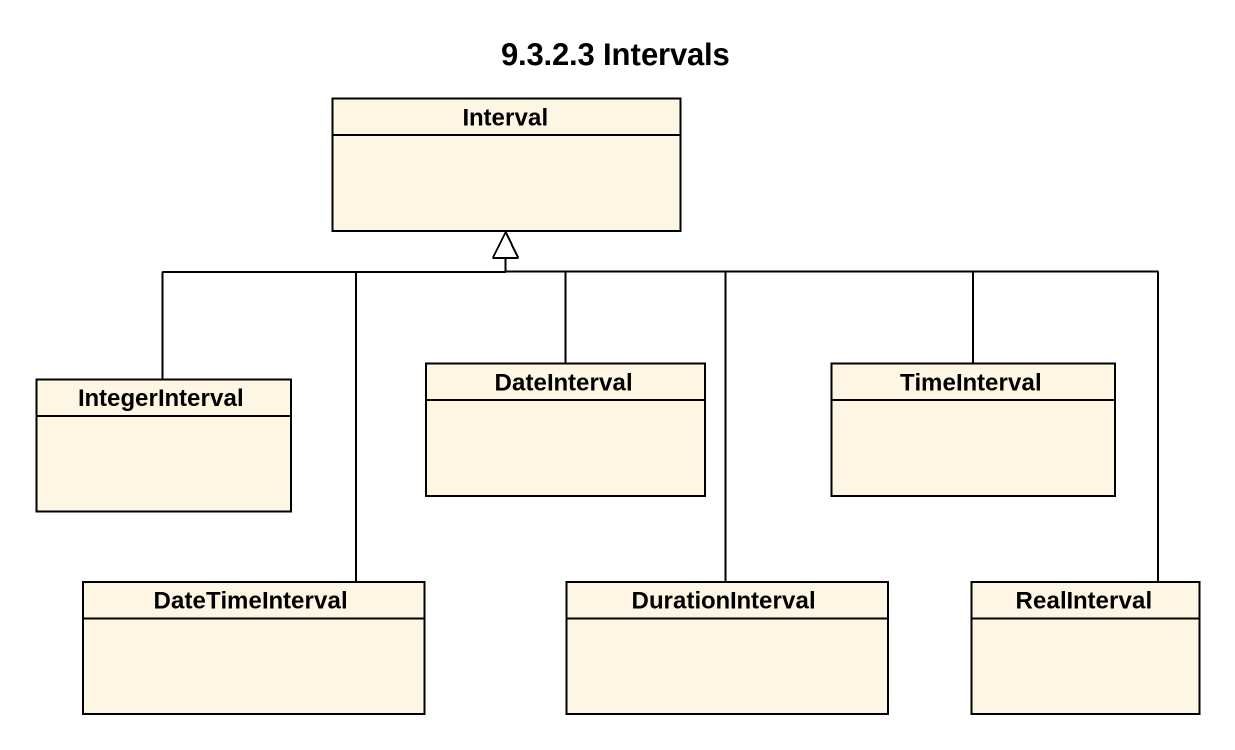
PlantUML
@startuml
title 9.3.2.3 Intervals
hide circle
hide empty members
class Interval
class IntegerInterval
class DateInterval
class TimeInterval
class DateTimeInterval
class DurationInterval
class RealInterval
IntegerInterval -up-|> Interval
DateInterval -up-|> Interval
TimeInterval -left-|> Interval
DateTimeInterval -up-|> Interval
DurationInterval -up-|> Interval
RealInterval -up-|> Interval
@enduml
